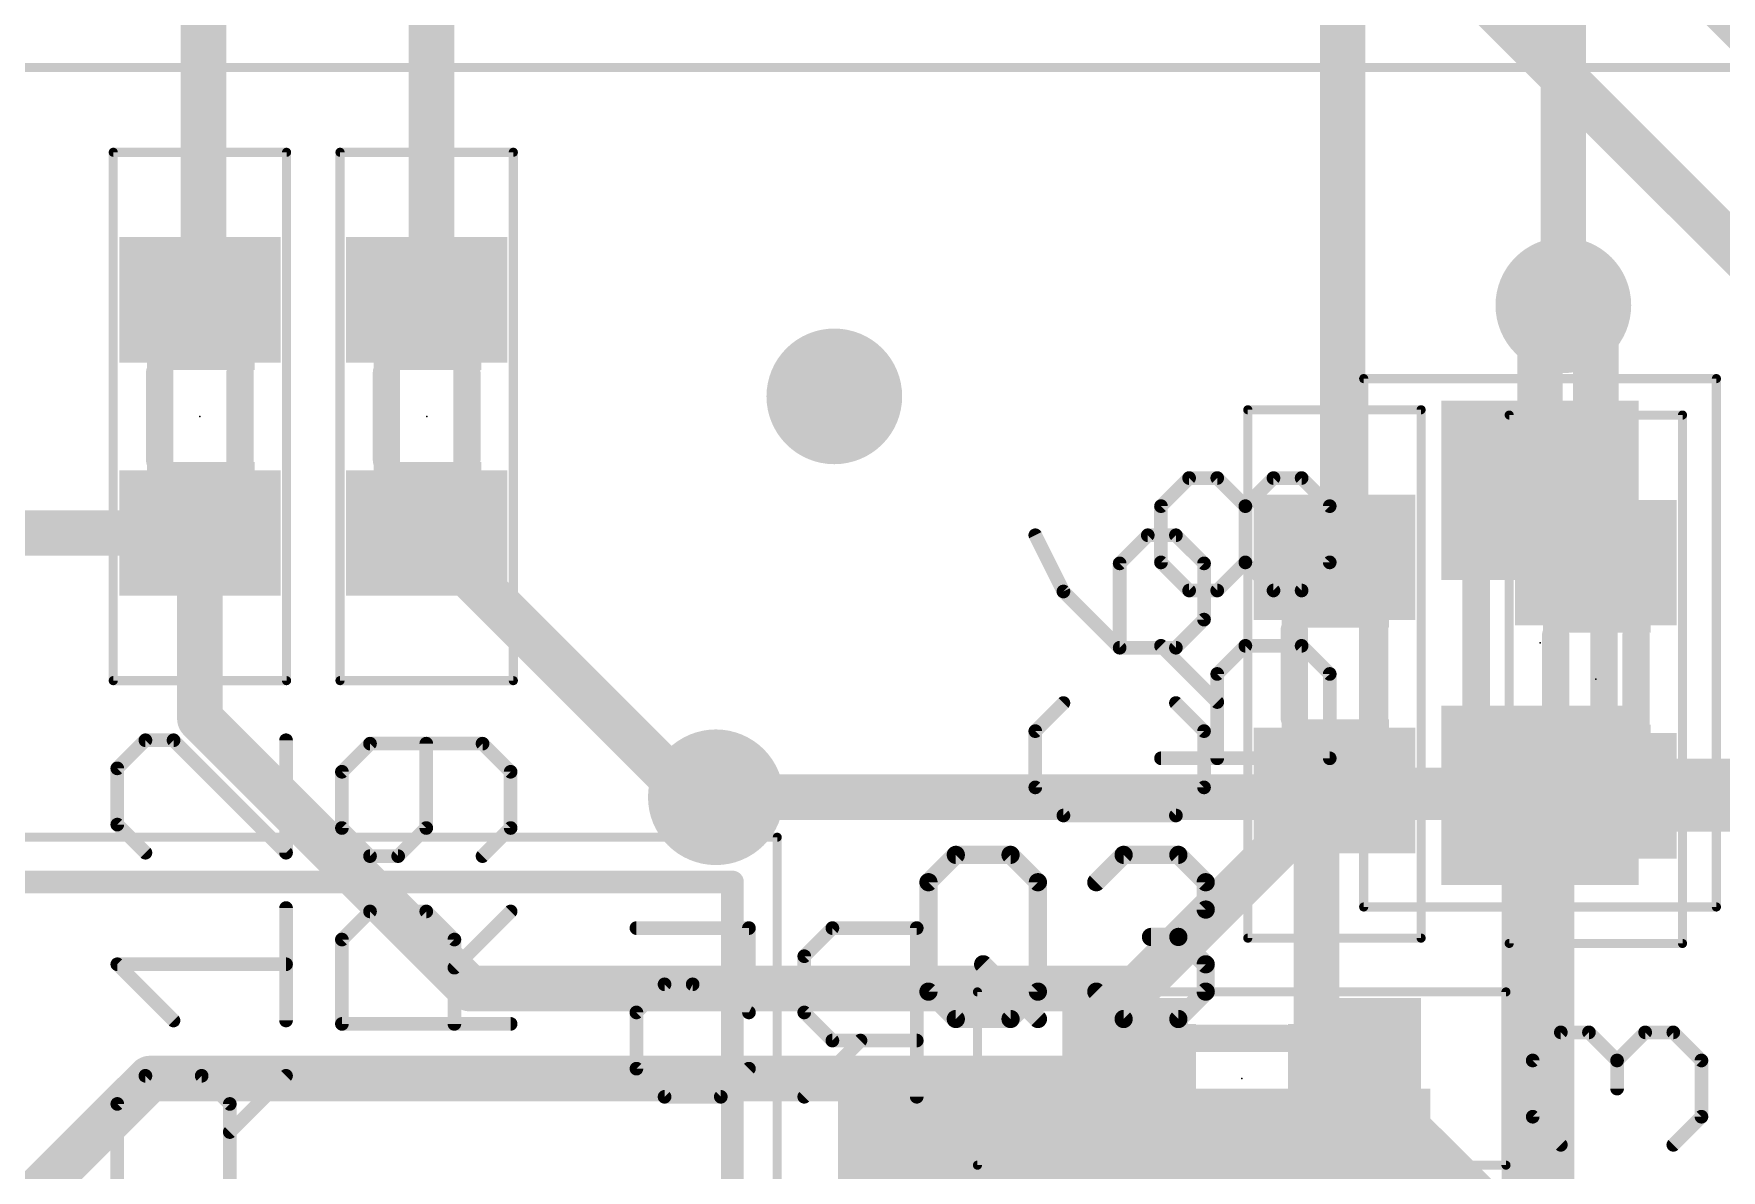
# Model space of a CAD drawing. Extents: x -0.1 to 70.5, y -0.1 to 57.
# Drawn here: x 42.53 to 51.93, y 11.94 to 18.28 of the extents above; entities that cross this region are included whole.
import ezdxf

# ---------------------------------------------------------------- set-up
doc = ezdxf.new("R2010")
doc.units = 0
for name, color, linetype in [('1', 14, 'CONTINUOUS'), ('16', 174, 'CONTINUOUS'), ('18', 94, 'CONTINUOUS'), ('21', 250, 'CONTINUOUS'), ('23', 178, 'CONTINUOUS'), ('24', 178, 'CONTINUOUS'), ('25', 250, 'CONTINUOUS'), ('26', 250, 'CONTINUOUS'), ('39', 14, 'CONTINUOUS'), ('40', 174, 'CONTINUOUS'), ('51', 250, 'CONTINUOUS'), ('52', 250, 'CONTINUOUS')]:
    doc.layers.add(name, color=color, linetype=linetype)

# ---------------------------------------------------------------- blocks, each defined once
blk = doc.blocks.new('RECT')
blk.add_solid([(-0.5, -0.5), (0.5, -0.5), (-0.5, 0.5), (0.5, 0.5)])
blk = doc.blocks.new('ROUNDV')
at = {"const_width": 0.5}
blk.add_lwpolyline([(0, -0.25, 1), (0, 0.25, 1), (0, -0.25)], format="xyb", dxfattribs=at)

msp = doc.modelspace()

# ---------------------------------------------------------------- linework, layer by layer
at = {"layer": '1', "const_width": 0.254}
for points in [[(43.474, 19.08), (43.474, 16.8145)], [(44.744, 19.08), (44.744, 16.8204)], [(49.824, 19.08), (49.824, 15.4043)], [(51.054, 16.764), (51.054, 19.04)], [(43.474, 16.8145), (43.4535, 16.794)], [(44.744, 16.8204), (44.7176, 16.794)], [(51.054, 16.764), (51.2352, 16.5828)], [(51.2352, 16.5828), (51.2352, 15.3288)], [(37.338, 15.494), (43.4535, 15.494)], [(43.4535, 15.494), (43.4535, 14.4585)], [(44.7176, 15.494), (46.1908, 14.0208)], [(49.824, 15.4043), (49.7781, 15.3584)], [(43.4535, 14.4585), (44.958, 12.954)], [(46.1908, 14.0208), (46.3296, 14.0208)], [(49.678, 13.9583), (49.7781, 14.0584)], [(49.7781, 14.0584), (51.2056, 14.0584)], [(51.2056, 14.0584), (51.2352, 14.0288)], [(51.2352, 14.0288), (52.6608, 14.0288)], [(48.6737, 12.954), (49.678, 13.9583)], [(49.678, 11.761), (49.678, 13.9583)], [(44.958, 12.954), (48.6737, 12.954)]]:
    msp.add_lwpolyline(points, dxfattribs=at)
at = {"layer": '1', "const_width": 0.127}
for points in [[(43.5189, 16.7696, 1), (43.4291, 16.8594)], [(44.7889, 16.7755, 1), (44.6991, 16.8653)], [(43.4086, 16.8389, 1), (43.4984, 16.7491)], [(43.4105, 16.8145, 1), (43.5375, 16.8145)], [(44.6727, 16.8389, 1), (44.7625, 16.7491)], [(44.6805, 16.8204, 1), (44.8075, 16.8204)], [(51.0989, 16.8089, 1), (51.0091, 16.7191)], [(50.9905, 16.764, 1), (51.1175, 16.764)], [(51.2987, 16.5828, 1), (51.1717, 16.5828)], [(51.1903, 16.5379, 1), (51.2801, 16.6277)], [(43.517, 15.494, 1), (43.39, 15.494)], [(43.4535, 15.4305, 1), (43.4535, 15.5575)], [(44.7625, 15.5389, 1), (44.6727, 15.4491)], [(49.8689, 15.3594, 1), (49.7791, 15.4492)], [(49.7332, 15.4033, 1), (49.823, 15.3135)], [(49.7605, 15.4043, 1), (49.8875, 15.4043)], [(51.1717, 15.3288, 1), (51.2987, 15.3288)], [(43.4984, 14.5034, 1), (43.4086, 14.4136)], [(43.39, 14.4585, 1), (43.517, 14.4585)], [(46.1908, 14.0843, 1), (46.1908, 13.9573)], [(46.1459, 13.9759, 1), (46.2357, 14.0657)], [(46.3296, 13.9573, 1), (46.3296, 14.0843)], [(49.7781, 14.1219, 1), (49.7781, 13.9949)], [(49.823, 14.0135, 1), (49.7332, 14.1033)], [(51.2505, 14.1033, 1), (51.1607, 14.0135)], [(51.2352, 14.0923, 1), (51.2352, 13.9653)], [(51.1903, 13.9839, 1), (51.2801, 14.0737)], [(51.2056, 13.9949, 1), (51.2056, 14.1219)], [(49.7415, 13.9583, 1), (49.6145, 13.9583)], [(49.6331, 14.0032, 1), (49.7229, 13.9134)], [(49.7229, 13.9134, 1), (49.6331, 14.0032)], [(44.958, 13.0175, 1), (44.958, 12.8905)], [(48.6737, 12.8905, 1), (48.6737, 13.0175)], [(44.9131, 12.9091, 1), (45.0029, 12.9989)], [(48.6288, 12.9989, 1), (48.7186, 12.9091)]]:
    msp.add_lwpolyline(points, format="xyb", dxfattribs=at)
at = {"layer": '16'}
for points, const_width in [([(45.062, 25.296), (53.34, 17.018)], 0.254), ([(44.292, 24.796), (52.324, 16.764)], 0.254), ([(50.924, 16.634), (51.054, 16.764)], 0.254), ([(50.924, 15.732), (50.924, 16.634)], 0.254), ([(50.9128, 14.0208), (50.9128, 11.4506)], 0.4064), ([(50.924, 14.032), (53.8354, 14.032)], 0.4064), ([(46.3296, 14.0208), (50.9128, 14.0208)], 0.254), ([(50.9128, 14.0208), (50.924, 14.032)], 0.254), ([(43.1754, 12.4524), (41.6704, 10.9474)], 0.254), ([(48.611, 12.4524), (43.1754, 12.4524)], 0.254), ([(49.911, 12.4524), (50.9128, 11.4506)], 0.254)]:
    msp.add_lwpolyline(points, dxfattribs=dict(at, const_width=const_width))
for points, const_width in [([(51.0989, 16.7191, 1), (51.0091, 16.8089)], 0.127), ([(50.9875, 16.634, 1), (50.8605, 16.634)], 0.127), ([(50.8791, 16.6789, 1), (50.9689, 16.5891)], 0.127), ([(50.8605, 15.732, 1), (50.9875, 15.732)], 0.127), ([(51.0144, 14.0208, 1), (50.8112, 14.0208)], 0.2032), ([(50.924, 14.1336, 1), (50.924, 13.9304)], 0.2032), ([(46.3296, 14.0843, 1), (46.3296, 13.9573)], 0.127), ([(50.8679, 14.0657, 1), (50.9577, 13.9759)], 0.127), ([(50.9689, 13.9871, 1), (50.8791, 14.0769)], 0.127), ([(50.9128, 13.9573, 1), (50.9128, 14.0843)], 0.127), ([(43.1754, 12.5159, 1), (43.1754, 12.3889)], 0.127), ([(43.2203, 12.4075, 1), (43.1305, 12.4973)], 0.127), ([(48.611, 12.3889, 1), (48.611, 12.5159)], 0.127), ([(49.9559, 12.4973, 1), (49.8661, 12.4075)], 0.127)]:
    msp.add_lwpolyline(points, format="xyb", dxfattribs=dict(at, const_width=const_width))
at = {"layer": '21', "const_width": 0.127}
for points in [[(17.422, 13.548), (46.422, 13.548)], [(46.422, 13.548), (46.422, 0.848)], [(48.916, 12.3325), (48.027, 12.3325)], [(48.027, 12.3325), (48.027, 11.5705)]]:
    msp.add_lwpolyline(points, dxfattribs=at)
at = {"layer": '21', "const_width": 0.0635}
for points in [[(46.4538, 13.548, 1), (46.3903, 13.548)], [(46.422, 13.5162, 1), (46.422, 13.5798)], [(48.0588, 12.3325, 1), (47.9952, 12.3325)], [(48.027, 12.3643, 1), (48.027, 12.3008)], [(48.916, 12.3008, 1), (48.916, 12.3643)]]:
    msp.add_lwpolyline(points, format="xyb", dxfattribs=at)
at = {"layer": '23'}
for p in [(43.4535, 16.144), (44.7176, 16.144), (49.7781, 14.7084), (51.2352, 14.6788)]:
    msp.add_point(p, dxfattribs=at)
at = {"layer": '24'}
for p in [(50.924, 14.882), (49.261, 12.4524)]:
    msp.add_point(p, dxfattribs=at)
at = {"layer": '25'}
for points, const_width in [([(48.1274, 15.4902, 1), (48.0933, 15.4731)], 0.0381), ([(48.7374, 15.5007, 1), (48.7374, 15.4626)], 0.0381), ([(48.7509, 15.4682, 1), (48.724, 15.4951)], 0.0381), ([(48.9077, 15.4951, 1), (48.8807, 15.4682)], 0.0381), ([(48.8942, 15.4626, 1), (48.8942, 15.5007)], 0.0381), ([(48.5997, 15.3249, 1), (48.5616, 15.3249)], 0.0381), ([(48.5672, 15.3384, 1), (48.5941, 15.3114)], 0.0381), ([(49.07, 15.3249, 1), (49.0319, 15.3249)], 0.0381), ([(49.0375, 15.3114, 1), (49.0644, 15.3384)], 0.0381), ([(48.2806, 15.1816, 1), (48.2537, 15.1546)], 0.0381), ([(48.2501, 15.1596, 1), (48.2842, 15.1766)], 0.0381), ([(49.0319, 15.0113, 1), (49.07, 15.0113)], 0.0381), ([(49.0644, 14.9979, 1), (49.0375, 15.0248)], 0.0381), ([(48.5616, 14.8546, 1), (48.5997, 14.8546)], 0.0381), ([(48.5807, 14.8736, 1), (48.5807, 14.8355)], 0.0381), ([(48.5672, 14.8411, 1), (48.5941, 14.8681)], 0.0381), ([(48.8807, 14.8681, 1), (48.9077, 14.8411)], 0.0381), ([(48.8942, 14.8355, 1), (48.8942, 14.8736)], 0.0381), ([(48.2806, 14.5327, 1), (48.2537, 14.5596)], 0.0381), ([(48.9077, 14.5596, 1), (48.8807, 14.5327)], 0.0381), ([(48.1294, 14.3894, 1), (48.0913, 14.3894)], 0.0381), ([(48.0969, 14.4028, 1), (48.1238, 14.3759)], 0.0381), ([(49.07, 14.3894, 1), (49.0319, 14.3894)], 0.0381), ([(49.0375, 14.3759, 1), (49.0644, 14.4028)], 0.0381), ([(43.1498, 14.3577, 1), (43.1498, 14.3196)], 0.0381), ([(43.1633, 14.3252, 1), (43.1363, 14.3521)], 0.0381), ([(43.32, 14.3521, 1), (43.2931, 14.3252)], 0.0381), ([(43.3066, 14.3196, 1), (43.3066, 14.3577)], 0.0381), ([(43.9527, 14.3387, 1), (43.9146, 14.3387)], 0.0381), ([(44.4019, 14.3387, 1), (44.4019, 14.3006)], 0.0381), ([(44.4153, 14.3062, 1), (44.3884, 14.3331)], 0.0381), ([(44.7345, 14.3197, 1), (44.6964, 14.3197)], 0.0381), ([(45.0424, 14.3331, 1), (45.0155, 14.3062)], 0.0381), ([(45.0289, 14.3006, 1), (45.0289, 14.3387)], 0.0381), ([(43.0121, 14.1819, 1), (42.974, 14.1819)], 0.0381), ([(42.9796, 14.1954, 1), (43.0065, 14.1684)], 0.0381), ([(44.2641, 14.1629, 1), (44.226, 14.1629)], 0.0381), ([(44.2316, 14.1764, 1), (44.2586, 14.1494)], 0.0381), ([(45.2048, 14.1629, 1), (45.1667, 14.1629)], 0.0381), ([(45.1722, 14.1494, 1), (45.1992, 14.1764)], 0.0381), ([(48.1238, 14.0893, 1), (48.0969, 14.0624)], 0.0381), ([(49.0644, 14.0624, 1), (49.0375, 14.0893)], 0.0381), ([(48.0913, 14.0758, 1), (48.1294, 14.0758)], 0.0381), ([(49.0319, 14.0758, 1), (49.07, 14.0758)], 0.0381), ([(48.2671, 13.9381, 1), (48.2671, 13.9)], 0.0381), ([(48.2537, 13.9056, 1), (48.2806, 13.9325)], 0.0381), ([(48.8807, 13.9325, 1), (48.9077, 13.9056)], 0.0381), ([(48.8942, 13.9, 1), (48.8942, 13.9381)], 0.0381), ([(42.974, 13.8683, 1), (43.0121, 13.8683)], 0.0381), ([(43.0065, 13.8818, 1), (42.9796, 13.8549)], 0.0381), ([(44.226, 13.8493, 1), (44.2641, 13.8493)], 0.0381), ([(44.2586, 13.8628, 1), (44.2316, 13.8359)], 0.0381), ([(44.6964, 13.8493, 1), (44.7345, 13.8493)], 0.0381), ([(44.7289, 13.8359, 1), (44.7019, 13.8628)], 0.0381), ([(45.1667, 13.8493, 1), (45.2048, 13.8493)], 0.0381), ([(45.1992, 13.8359, 1), (45.1722, 13.8628)], 0.0381), ([(43.1363, 13.6981, 1), (43.1633, 13.7251)], 0.0381), ([(43.9202, 13.6981, 1), (43.9471, 13.7251)], 0.0381), ([(47.6673, 13.725, 1), (47.6673, 13.6742)], 0.0508), ([(47.6853, 13.6816, 1), (47.6494, 13.7175)], 0.0508), ([(47.9904, 13.7175, 1), (47.9544, 13.6816)], 0.0508), ([(47.9724, 13.6742, 1), (47.9724, 13.725)], 0.0508), ([(48.6028, 13.725, 1), (48.6028, 13.6742)], 0.0508), ([(48.6208, 13.6816, 1), (48.5849, 13.7175)], 0.0508), ([(48.9259, 13.7175, 1), (48.8899, 13.6816)], 0.0508), ([(48.9079, 13.6742, 1), (48.9079, 13.725)], 0.0508), ([(43.9146, 13.7116, 1), (43.9527, 13.7116)], 0.0381), ([(44.4019, 13.7116, 1), (44.4019, 13.6735)], 0.0381), ([(44.3884, 13.6791, 1), (44.4153, 13.7061)], 0.0381), ([(44.5452, 13.7061, 1), (44.5721, 13.6791)], 0.0381), ([(44.5586, 13.6735, 1), (44.5586, 13.7116)], 0.0381), ([(45.0155, 13.7061, 1), (45.0424, 13.6791)], 0.0381), ([(47.5402, 13.5471, 1), (47.4894, 13.5471)], 0.0508), ([(47.4968, 13.565, 1), (47.5328, 13.5291)], 0.0508), ([(48.1503, 13.5471, 1), (48.0995, 13.5471)], 0.0508), ([(48.107, 13.5291, 1), (48.1429, 13.565)], 0.0508), ([(48.4324, 13.565, 1), (48.4683, 13.5291)], 0.0508), ([(49.0858, 13.5471, 1), (49.035, 13.5471)], 0.0508), ([(49.0425, 13.5291, 1), (49.0784, 13.565)], 0.0508), ([(43.9527, 13.4031, 1), (43.9146, 13.4031)], 0.0381), ([(44.4019, 13.4032, 1), (44.4019, 13.3651)], 0.0381), ([(44.4153, 13.3707, 1), (44.3884, 13.3976)], 0.0381), ([(44.7289, 13.3976, 1), (44.7019, 13.3707)], 0.0381), ([(44.7154, 13.3651, 1), (44.7154, 13.4032)], 0.0381), ([(45.1992, 13.3707, 1), (45.1722, 13.3976)], 0.0381), ([(49.035, 13.3945, 1), (49.0858, 13.3945)], 0.0508), ([(49.0784, 13.3766, 1), (49.0425, 13.4125)], 0.0508), ([(44.2641, 13.2274, 1), (44.226, 13.2274)], 0.0381), ([(44.8912, 13.2274, 1), (44.8531, 13.2274)], 0.0381), ([(48.7554, 13.2674, 1), (48.7554, 13.2166)], 0.0508), ([(48.9259, 13.26, 1), (48.8899, 13.224)], 0.0508), ([(48.8899, 13.26, 1), (48.9259, 13.224)], 0.0508), ([(48.9079, 13.2166, 1), (48.9079, 13.2674)], 0.0508), ([(44.2316, 13.2408, 1), (44.2586, 13.2139)], 0.0381), ([(44.8587, 13.2139, 1), (44.8856, 13.2408)], 0.0381), ([(43.0065, 13.1031, 1), (42.9796, 13.0761)], 0.0381), ([(42.993, 13.1086, 1), (42.993, 13.0705)], 0.0381), ([(43.9336, 13.0705, 1), (43.9336, 13.1086)], 0.0381), ([(44.8587, 13.0841, 1), (44.8856, 13.0571)], 0.0381), ([(47.8378, 13.1074, 1), (47.8019, 13.0715)], 0.0508), ([(49.0858, 13.0895, 1), (49.035, 13.0895)], 0.0508), ([(49.0425, 13.0715, 1), (49.0784, 13.1074)], 0.0508), ([(47.5328, 12.9549, 1), (47.4968, 12.919)], 0.0508), ([(48.1429, 12.919, 1), (48.107, 12.9549)], 0.0508), ([(48.4683, 12.9549, 1), (48.4324, 12.919)], 0.0508), ([(49.0784, 12.919, 1), (49.0425, 12.9549)], 0.0508), ([(47.4894, 12.9369, 1), (47.5402, 12.9369)], 0.0508), ([(48.0995, 12.9369, 1), (48.1503, 12.9369)], 0.0508), ([(49.035, 12.9369, 1), (49.0858, 12.9369)], 0.0508), ([(43.2931, 12.7626, 1), (43.32, 12.7895)], 0.0381), ([(43.9146, 12.7761, 1), (43.9527, 12.7761)], 0.0381), ([(44.2451, 12.7761, 1), (44.2451, 12.738)], 0.0381), ([(45.1857, 12.738, 1), (45.1857, 12.7761)], 0.0381), ([(47.6673, 12.8098, 1), (47.6673, 12.759)], 0.0508), ([(47.6494, 12.7664, 1), (47.6853, 12.8024)], 0.0508), ([(47.9544, 12.8024, 1), (47.9904, 12.7664)], 0.0508), ([(47.9724, 12.759, 1), (47.9724, 12.8098)], 0.0508), ([(48.107, 12.7664, 1), (48.1429, 12.8024)], 0.0508), ([(48.6028, 12.8098, 1), (48.6028, 12.759)], 0.0508), ([(48.5849, 12.7664, 1), (48.6208, 12.8024)], 0.0508), ([(48.8899, 12.8024, 1), (48.9259, 12.7664)], 0.0508), ([(48.9079, 12.759, 1), (48.9079, 12.8098)], 0.0508), ([(44.226, 12.7571, 1), (44.2641, 12.7571)], 0.0381), ([(44.8531, 12.7571, 1), (44.8912, 12.7571)], 0.0381), ([(51.0399, 12.7289, 1), (51.0399, 12.6908)], 0.0381), ([(51.0533, 12.6964, 1), (51.0264, 12.7233)], 0.0381), ([(51.2101, 12.7233, 1), (51.1832, 12.6964)], 0.0381), ([(51.1966, 12.6908, 1), (51.1966, 12.7289)], 0.0381), ([(51.5102, 12.7289, 1), (51.5102, 12.6908)], 0.0381), ([(51.5236, 12.6964, 1), (51.4967, 12.7233)], 0.0381), ([(51.6804, 12.7233, 1), (51.6535, 12.6964)], 0.0381), ([(51.6669, 12.6908, 1), (51.6669, 12.7289)], 0.0381), ([(50.9021, 12.5531, 1), (50.864, 12.5531)], 0.0381), ([(50.8696, 12.5666, 1), (50.8966, 12.5396)], 0.0381), ([(51.3399, 12.5666, 1), (51.3669, 12.5396)], 0.0381), ([(51.3725, 12.5531, 1), (51.3344, 12.5531)], 0.0381), ([(51.3399, 12.5396, 1), (51.3669, 12.5666)], 0.0381), ([(51.8428, 12.5531, 1), (51.8047, 12.5531)], 0.0381), ([(51.8102, 12.5396, 1), (51.8372, 12.5666)], 0.0381), ([(43.1498, 12.4867, 1), (43.1498, 12.4486)], 0.0381), ([(43.1633, 12.4541, 1), (43.1363, 12.4811)], 0.0381), ([(43.4768, 12.4811, 1), (43.4499, 12.4541)], 0.0381), ([(43.4633, 12.4486, 1), (43.4633, 12.4867)], 0.0381), ([(43.9471, 12.4541, 1), (43.9202, 12.4811)], 0.0381), ([(43.0121, 12.3108, 1), (42.974, 12.3108)], 0.0381), ([(42.9796, 12.3243, 1), (43.0065, 12.2974)], 0.0381), ([(43.6391, 12.3108, 1), (43.601, 12.3108)], 0.0381), ([(43.6066, 12.2974, 1), (43.6336, 12.3243)], 0.0381), ([(51.3344, 12.3963, 1), (51.3725, 12.3963)], 0.0381), ([(50.864, 12.2395, 1), (50.9021, 12.2395)], 0.0381), ([(50.8966, 12.253, 1), (50.8696, 12.2261)], 0.0381), ([(51.8047, 12.2395, 1), (51.8428, 12.2395)], 0.0381), ([(51.8372, 12.2261, 1), (51.8102, 12.253)], 0.0381), ([(43.6066, 12.1675, 1), (43.6336, 12.1406)], 0.0381), ([(51.0264, 12.0693, 1), (51.0533, 12.0963)], 0.0381), ([(51.6535, 12.0963, 1), (51.6804, 12.0693)], 0.0381)]:
    msp.add_lwpolyline(points, format="xyb", dxfattribs=dict(at, const_width=const_width))
for points, const_width in [([(48.1104, 15.4817), (48.2671, 15.1681)], 0.0762), ([(48.7374, 15.4817), (48.5807, 15.3249)], 0.0762), ([(48.8942, 15.4817), (48.7374, 15.4817)], 0.0762), ([(49.051, 15.3249), (48.8942, 15.4817)], 0.0762), ([(48.5807, 15.3249), (48.5807, 14.8546)], 0.0762), ([(49.051, 15.0113), (49.051, 15.3249)], 0.0762), ([(48.2671, 15.1681), (48.5807, 14.8546)], 0.0762), ([(48.8942, 14.8546), (49.051, 15.0113)], 0.0762), ([(48.5807, 14.8546), (48.8942, 14.8546)], 0.0762), ([(48.2671, 14.5461), (48.1104, 14.3894)], 0.0762), ([(49.051, 14.3894), (48.8942, 14.5461)], 0.0762), ([(48.1104, 14.3894), (48.1104, 14.0758)], 0.0762), ([(49.051, 14.0758), (49.051, 14.3894)], 0.0762), ([(43.1498, 14.3387), (42.993, 14.1819)], 0.0762), ([(43.3066, 14.3387), (43.1498, 14.3387)], 0.0762), ([(43.9336, 13.7116), (43.3066, 14.3387)], 0.0762), ([(43.9336, 14.3387), (43.9336, 13.7116)], 0.0762), ([(44.4019, 14.3197), (44.2451, 14.1629)], 0.0762), ([(45.0289, 14.3197), (44.4019, 14.3197)], 0.0762), ([(44.7154, 13.8493), (44.7154, 14.3197)], 0.0762), ([(45.1857, 14.1629), (45.0289, 14.3197)], 0.0762), ([(42.993, 14.1819), (42.993, 13.8683)], 0.0762), ([(44.2451, 14.1629), (44.2451, 13.8493)], 0.0762), ([(45.1857, 13.8493), (45.1857, 14.1629)], 0.0762), ([(48.1104, 14.0758), (48.2671, 13.9191)], 0.0762), ([(48.8942, 13.9191), (49.051, 14.0758)], 0.0762), ([(48.2671, 13.9191), (48.8942, 13.9191)], 0.0762), ([(42.993, 13.8683), (43.1498, 13.7116)], 0.0762), ([(44.2451, 13.8493), (44.4019, 13.6926)], 0.0762), ([(44.5586, 13.6926), (44.7154, 13.8493)], 0.0762), ([(45.0289, 13.6926), (45.1857, 13.8493)], 0.0762), ([(47.5148, 13.5471), (47.6673, 13.6996)], 0.1016), ([(47.6673, 13.6996), (47.9724, 13.6996)], 0.1016), ([(47.9724, 13.6996), (48.1249, 13.5471)], 0.1016), ([(48.4503, 13.5471), (48.6028, 13.6996)], 0.1016), ([(48.6028, 13.6996), (48.9079, 13.6996)], 0.1016), ([(48.9079, 13.6996), (49.0604, 13.5471)], 0.1016), ([(44.4019, 13.6926), (44.5586, 13.6926)], 0.0762), ([(47.5148, 12.9369), (47.5148, 13.5471)], 0.1016), ([(48.1249, 13.5471), (48.1249, 12.9369)], 0.1016), ([(49.0604, 13.5471), (49.0604, 13.3945)], 0.1016), ([(43.9336, 12.7761), (43.9336, 13.4031)], 0.0762), ([(44.2451, 13.2274), (44.4019, 13.3841)], 0.0762), ([(44.4019, 13.3841), (44.7154, 13.3841)], 0.0762), ([(44.7154, 13.3841), (44.8722, 13.2274)], 0.0762), ([(44.8722, 13.0706), (45.1857, 13.3841)], 0.0762), ([(49.0604, 13.3945), (48.9079, 13.242)], 0.1016), ([(44.2451, 12.7571), (44.2451, 13.2274)], 0.0762), ([(44.8722, 13.2274), (44.8722, 12.7571)], 0.0762), ([(48.9079, 13.242), (48.7554, 13.242)], 0.1016), ([(48.9079, 13.242), (49.0604, 13.0895)], 0.1016), ([(43.3066, 12.7761), (42.993, 13.0896)], 0.0762), ([(42.993, 13.0896), (43.9336, 13.0896)], 0.0762), ([(47.8199, 13.0895), (48.1249, 12.7844)], 0.1016), ([(49.0604, 13.0895), (49.0604, 12.9369)], 0.1016), ([(47.6673, 12.7844), (47.5148, 12.9369)], 0.1016), ([(48.1249, 12.9369), (47.9724, 12.7844)], 0.1016), ([(48.6028, 12.7844), (48.4503, 12.9369)], 0.1016), ([(49.0604, 12.9369), (48.9079, 12.7844)], 0.1016), ([(45.1857, 12.7571), (44.2451, 12.7571)], 0.0762), ([(47.9724, 12.7844), (47.6673, 12.7844)], 0.1016), ([(48.9079, 12.7844), (48.6028, 12.7844)], 0.1016), ([(50.8831, 12.5531), (51.0399, 12.7099)], 0.0762), ([(51.0399, 12.7099), (51.1966, 12.7099)], 0.0762), ([(51.1966, 12.7099), (51.3534, 12.5531)], 0.0762), ([(51.3534, 12.5531), (51.5102, 12.7099)], 0.0762), ([(51.5102, 12.7099), (51.6669, 12.7099)], 0.0762), ([(51.6669, 12.7099), (51.8237, 12.5531)], 0.0762), ([(50.8831, 12.2395), (50.8831, 12.5531)], 0.0762), ([(51.3534, 12.5531), (51.3534, 12.3963)], 0.0762), ([(51.8237, 12.5531), (51.8237, 12.2395)], 0.0762), ([(42.993, 12.3108), (43.1498, 12.4676)], 0.0762), ([(43.1498, 12.4676), (43.4633, 12.4676)], 0.0762), ([(43.4633, 12.4676), (43.6201, 12.3108)], 0.0762), ([(43.6201, 12.1541), (43.9336, 12.4676)], 0.0762), ([(42.993, 11.8405), (42.993, 12.3108)], 0.0762), ([(43.6201, 12.3108), (43.6201, 11.8405)], 0.0762), ([(51.0399, 12.0828), (50.8831, 12.2395)], 0.0762), ([(51.8237, 12.2395), (51.6669, 12.0828)], 0.0762)]:
    msp.add_lwpolyline(points, dxfattribs=dict(at, const_width=const_width))
at = {"layer": '26', "const_width": 0.0762}
for points in [[(48.9679, 15.8007), (48.8111, 15.6439)], [(49.1246, 15.8007), (48.9679, 15.8007)], [(49.2814, 15.6439), (49.1246, 15.8007)], [(49.4382, 15.8007), (49.2814, 15.6439)], [(49.5949, 15.8007), (49.4382, 15.8007)], [(49.7517, 15.6439), (49.5949, 15.8007)], [(48.8111, 15.6439), (48.8111, 15.3303)], [(49.2814, 15.3303), (49.2814, 15.6439)], [(49.7517, 15.3303), (49.7517, 15.6439)], [(48.8111, 15.3303), (48.9679, 15.1736)], [(49.1246, 15.1736), (49.2814, 15.3303)], [(49.2814, 15.3303), (49.4382, 15.1736)], [(49.5949, 15.1736), (49.7517, 15.3303)], [(48.9679, 15.1736), (49.1246, 15.1736)], [(49.4382, 15.1736), (49.5949, 15.1736)], [(49.1246, 14.5516), (48.8111, 14.8651)], [(49.2814, 14.8651), (49.1246, 14.7084)], [(49.5949, 14.8651), (49.2814, 14.8651)], [(49.7517, 14.7084), (49.5949, 14.8651)], [(49.1246, 14.7084), (49.1246, 14.2381)], [(49.7517, 14.2381), (49.7517, 14.7084)], [(48.8111, 14.2381), (49.7517, 14.2381)], [(45.8869, 13.2913), (46.514, 13.2913)], [(46.514, 13.2913), (46.514, 12.821)], [(46.9792, 13.2913), (46.8224, 13.1345)], [(47.4495, 13.2913), (46.9792, 13.2913)], [(47.4495, 12.3507), (47.4495, 13.2913)], [(46.8224, 13.1345), (46.8224, 12.821)], [(46.0437, 12.9778), (45.8869, 12.821)], [(46.2004, 12.9778), (46.0437, 12.9778)], [(46.514, 12.821), (46.2004, 12.9778)], [(45.8869, 12.821), (45.8869, 12.5075)], [(46.8224, 12.821), (46.9792, 12.6642)], [(47.136, 12.6642), (46.8224, 12.3507)], [(46.9792, 12.6642), (47.4495, 12.6642)], [(45.8869, 12.5075), (46.0437, 12.3507)], [(46.3572, 12.3507), (46.514, 12.5075)], [(46.0437, 12.3507), (46.3572, 12.3507)]]:
    msp.add_lwpolyline(points, dxfattribs=at)
at = {"layer": '26', "const_width": 0.0381}
for points in [[(48.9679, 15.8197, 1), (48.9679, 15.7816)], [(48.9813, 15.7872, 1), (48.9544, 15.8141)], [(49.1381, 15.8141, 1), (49.1112, 15.7872)], [(49.1246, 15.7816, 1), (49.1246, 15.8197)], [(49.4382, 15.8197, 1), (49.4382, 15.7816)], [(49.4516, 15.7872, 1), (49.4247, 15.8141)], [(49.6084, 15.8141, 1), (49.5815, 15.7872)], [(49.5949, 15.7816, 1), (49.5949, 15.8197)], [(48.8302, 15.6439, 1), (48.7921, 15.6439)], [(48.7976, 15.6574, 1), (48.8246, 15.6304)], [(49.3005, 15.6439, 1), (49.2624, 15.6439)], [(49.2679, 15.6574, 1), (49.2949, 15.6304)], [(49.2679, 15.6304, 1), (49.2949, 15.6574)], [(49.7708, 15.6439, 1), (49.7327, 15.6439)], [(49.7382, 15.6304, 1), (49.7652, 15.6574)], [(48.8246, 15.3438, 1), (48.7976, 15.3169)], [(48.7921, 15.3303, 1), (48.8302, 15.3303)], [(49.2949, 15.3438, 1), (49.2679, 15.3169)], [(49.2624, 15.3303, 1), (49.3005, 15.3303)], [(49.2949, 15.3169, 1), (49.2679, 15.3438)], [(49.7327, 15.3303, 1), (49.7708, 15.3303)], [(49.7652, 15.3169, 1), (49.7382, 15.3438)], [(48.9679, 15.1926, 1), (48.9679, 15.1545)], [(48.9544, 15.1601, 1), (48.9813, 15.1871)], [(49.1112, 15.1871, 1), (49.1381, 15.1601)], [(49.1246, 15.1545, 1), (49.1246, 15.1926)], [(49.4382, 15.1926, 1), (49.4382, 15.1545)], [(49.4247, 15.1601, 1), (49.4516, 15.1871)], [(49.5815, 15.1871, 1), (49.6084, 15.1601)], [(49.5949, 15.1545, 1), (49.5949, 15.1926)], [(48.8246, 14.8786, 1), (48.7976, 14.8517)], [(49.2814, 14.8842, 1), (49.2814, 14.8461)], [(49.2949, 14.8517, 1), (49.2679, 14.8786)], [(49.6084, 14.8786, 1), (49.5815, 14.8517)], [(49.5949, 14.8461, 1), (49.5949, 14.8842)], [(49.1437, 14.7084, 1), (49.1056, 14.7084)], [(49.1112, 14.7218, 1), (49.1381, 14.6949)], [(49.7708, 14.7084, 1), (49.7327, 14.7084)], [(49.7382, 14.6949, 1), (49.7652, 14.7218)], [(49.1112, 14.5381, 1), (49.1381, 14.5651)], [(48.8111, 14.2571, 1), (48.8111, 14.219)], [(49.1056, 14.2381, 1), (49.1437, 14.2381)], [(49.7327, 14.2381, 1), (49.7708, 14.2381)], [(49.7517, 14.219, 1), (49.7517, 14.2571)], [(45.8869, 13.3104, 1), (45.8869, 13.2723)], [(46.533, 13.2913, 1), (46.4949, 13.2913)], [(46.514, 13.2723, 1), (46.514, 13.3104)], [(46.9792, 13.3104, 1), (46.9792, 13.2723)], [(46.9927, 13.2778, 1), (46.9657, 13.3048)], [(47.4686, 13.2913, 1), (47.4305, 13.2913)], [(47.4495, 13.2723, 1), (47.4495, 13.3104)], [(46.8415, 13.1345, 1), (46.8034, 13.1345)], [(46.809, 13.148, 1), (46.8359, 13.1211)], [(46.0437, 12.9968, 1), (46.0437, 12.9587)], [(46.0572, 12.9643, 1), (46.0302, 12.9912)], [(46.209, 12.9948, 1), (46.1919, 12.9607)], [(46.2004, 12.9587, 1), (46.2004, 12.9968)], [(45.906, 12.821, 1), (45.8679, 12.821)], [(45.8734, 12.8345, 1), (45.9004, 12.8075)], [(46.4949, 12.821, 1), (46.533, 12.821)], [(46.5055, 12.804, 1), (46.5225, 12.838)], [(46.8359, 12.8345, 1), (46.809, 12.8075)], [(46.8034, 12.821, 1), (46.8415, 12.821)], [(46.9792, 12.6833, 1), (46.9792, 12.6452)], [(47.1494, 12.6508, 1), (47.1225, 12.6777)], [(47.4495, 12.6452, 1), (47.4495, 12.6833)], [(46.9657, 12.6508, 1), (46.9927, 12.6777)], [(45.9004, 12.5209, 1), (45.8734, 12.494)], [(45.8679, 12.5075, 1), (45.906, 12.5075)], [(46.5275, 12.494, 1), (46.5005, 12.5209)], [(46.0437, 12.3697, 1), (46.0437, 12.3316)], [(46.0302, 12.3372, 1), (46.0572, 12.3642)], [(46.3437, 12.3642, 1), (46.3707, 12.3372)], [(46.3572, 12.3316, 1), (46.3572, 12.3697)], [(46.809, 12.3642, 1), (46.8359, 12.3372)], [(47.4305, 12.3507, 1), (47.4686, 12.3507)]]:
    msp.add_lwpolyline(points, format="xyb", dxfattribs=at)
at = {"layer": '39'}
for points, const_width in [([(68.944, 18.09), (37.044, 18.09)], 0.05), ([(42.9705, 14.671), (42.9705, 17.617)], 0.0508), ([(42.9705, 17.617), (43.9365, 17.617)], 0.0508), ([(43.9365, 17.617), (43.9365, 14.671)], 0.0508), ([(44.2346, 14.671), (44.2346, 17.617)], 0.0508), ([(44.2346, 17.617), (45.2006, 17.617)], 0.0508), ([(45.2006, 17.617), (45.2006, 14.671)], 0.0508), ([(49.2951, 13.2354), (49.2951, 16.1814)], 0.0508), ([(49.2951, 16.1814), (50.2611, 16.1814)], 0.0508), ([(50.2611, 16.1814), (50.2611, 13.2354)], 0.0508), ([(50.7522, 13.2058), (50.7522, 16.1518)], 0.0508), ([(50.7522, 16.1518), (51.7182, 16.1518)], 0.0508), ([(51.7182, 16.1518), (51.7182, 13.2058)], 0.0508), ([(43.9365, 14.671), (42.9705, 14.671)], 0.0508), ([(45.2006, 14.671), (44.2346, 14.671)], 0.0508), ([(17.172, 13.798), (46.672, 13.798)], 0.05), ([(46.672, 13.798), (46.672, 0.598)], 0.05), ([(50.2611, 13.2354), (49.2951, 13.2354)], 0.0508), ([(51.7182, 13.2058), (50.7522, 13.2058)], 0.0508)]:
    msp.add_lwpolyline(points, dxfattribs=dict(at, const_width=const_width))
for points, const_width in [([(42.9832, 17.617, 1), (42.9578, 17.617)], 0.0254), ([(42.9705, 17.6297, 1), (42.9705, 17.6043)], 0.0254), ([(43.9492, 17.617, 1), (43.9238, 17.617)], 0.0254), ([(43.9365, 17.6043, 1), (43.9365, 17.6297)], 0.0254), ([(44.2473, 17.617, 1), (44.2219, 17.617)], 0.0254), ([(44.2346, 17.6297, 1), (44.2346, 17.6043)], 0.0254), ([(45.2133, 17.617, 1), (45.1879, 17.617)], 0.0254), ([(45.2006, 17.6043, 1), (45.2006, 17.6297)], 0.0254), ([(49.3078, 16.1814, 1), (49.2824, 16.1814)], 0.0254), ([(49.2951, 16.1941, 1), (49.2951, 16.1687)], 0.0254), ([(50.2738, 16.1814, 1), (50.2484, 16.1814)], 0.0254), ([(50.2611, 16.1687, 1), (50.2611, 16.1941)], 0.0254), ([(50.7649, 16.1518, 1), (50.7395, 16.1518)], 0.0254), ([(50.7522, 16.1645, 1), (50.7522, 16.1391)], 0.0254), ([(51.7309, 16.1518, 1), (51.7055, 16.1518)], 0.0254), ([(51.7182, 16.1391, 1), (51.7182, 16.1645)], 0.0254), ([(42.9705, 14.6837, 1), (42.9705, 14.6583)], 0.0254), ([(42.9578, 14.671, 1), (42.9832, 14.671)], 0.0254), ([(43.9238, 14.671, 1), (43.9492, 14.671)], 0.0254), ([(43.9365, 14.6583, 1), (43.9365, 14.6837)], 0.0254), ([(44.2346, 14.6837, 1), (44.2346, 14.6583)], 0.0254), ([(44.2219, 14.671, 1), (44.2473, 14.671)], 0.0254), ([(45.1879, 14.671, 1), (45.2133, 14.671)], 0.0254), ([(45.2006, 14.6583, 1), (45.2006, 14.6837)], 0.0254), ([(46.6845, 13.798, 1), (46.6595, 13.798)], 0.025), ([(46.672, 13.7855, 1), (46.672, 13.8105)], 0.025), ([(49.2951, 13.2481, 1), (49.2951, 13.2227)], 0.0254), ([(49.2824, 13.2354, 1), (49.3078, 13.2354)], 0.0254), ([(50.2484, 13.2354, 1), (50.2738, 13.2354)], 0.0254), ([(50.2611, 13.2227, 1), (50.2611, 13.2481)], 0.0254), ([(50.7522, 13.2185, 1), (50.7522, 13.1931)], 0.0254), ([(50.7395, 13.2058, 1), (50.7649, 13.2058)], 0.0254), ([(51.7055, 13.2058, 1), (51.7309, 13.2058)], 0.0254), ([(51.7182, 13.1931, 1), (51.7182, 13.2185)], 0.0254)]:
    msp.add_lwpolyline(points, format="xyb", dxfattribs=dict(at, const_width=const_width))
at = {"layer": '40', "const_width": 0.0508}
for points in [[(49.941, 16.355), (49.941, 13.409)], [(51.907, 16.355), (49.941, 16.355)], [(51.907, 13.409), (51.907, 16.355)], [(49.941, 13.409), (51.907, 13.409)], [(50.734, 12.9354), (47.788, 12.9354)], [(47.788, 12.9354), (47.788, 11.9694)], [(50.734, 11.9694), (50.734, 12.9354)], [(47.788, 11.9694), (50.734, 11.9694)]]:
    msp.add_lwpolyline(points, dxfattribs=at)
at = {"layer": '40', "const_width": 0.0254}
for points in [[(49.9537, 16.355, 1), (49.9283, 16.355)], [(49.941, 16.3677, 1), (49.941, 16.3423)], [(51.9197, 16.355, 1), (51.8943, 16.355)], [(51.907, 16.3423, 1), (51.907, 16.3677)], [(49.941, 13.4217, 1), (49.941, 13.3963)], [(49.9283, 13.409, 1), (49.9537, 13.409)], [(51.8943, 13.409, 1), (51.9197, 13.409)], [(51.907, 13.3963, 1), (51.907, 13.4217)], [(47.788, 12.9481, 1), (47.788, 12.9227)], [(47.8007, 12.9354, 1), (47.7753, 12.9354)], [(50.7467, 12.9354, 1), (50.7213, 12.9354)], [(50.734, 12.9227, 1), (50.734, 12.9481)], [(47.788, 11.9821, 1), (47.788, 11.9567)], [(47.7753, 11.9694, 1), (47.8007, 11.9694)], [(50.7213, 11.9694, 1), (50.7467, 11.9694)], [(50.734, 11.9567, 1), (50.734, 11.9821)]]:
    msp.add_lwpolyline(points, format="xyb", dxfattribs=at)
at = {"layer": '51'}
for points, const_width in [([(43.2295, 15.899), (43.2295, 16.389)], 0.1524), ([(43.6775, 16.389), (43.6775, 15.899)], 0.1524), ([(44.4936, 15.899), (44.4936, 16.389)], 0.1524), ([(44.9416, 16.389), (44.9416, 15.899)], 0.1524), ([(49.5541, 14.4634), (49.5541, 14.9534)], 0.1524), ([(50.0021, 14.9534), (50.0021, 14.4634)], 0.1524), ([(51.0112, 14.4338), (51.0112, 14.9238)], 0.1524), ([(51.4592, 14.9238), (51.4592, 14.4338)], 0.1524), ([(17.422, 13.548), (46.422, 13.548)], 0.127), ([(46.422, 13.548), (46.422, 0.848)], 0.127)]:
    msp.add_lwpolyline(points, dxfattribs=dict(at, const_width=const_width))
for points, const_width in [([(43.2676, 16.389, 1), (43.1914, 16.389)], 0.0762), ([(43.7156, 16.389, 1), (43.6394, 16.389)], 0.0762), ([(44.5317, 16.389, 1), (44.4555, 16.389)], 0.0762), ([(44.9797, 16.389, 1), (44.9035, 16.389)], 0.0762), ([(43.1914, 15.899, 1), (43.2676, 15.899)], 0.0762), ([(43.6394, 15.899, 1), (43.7156, 15.899)], 0.0762), ([(44.4555, 15.899, 1), (44.5317, 15.899)], 0.0762), ([(44.9035, 15.899, 1), (44.9797, 15.899)], 0.0762), ([(49.5922, 14.9534, 1), (49.516, 14.9534)], 0.0762), ([(50.0402, 14.9534, 1), (49.964, 14.9534)], 0.0762), ([(51.0493, 14.9238, 1), (50.9731, 14.9238)], 0.0762), ([(51.4973, 14.9238, 1), (51.4211, 14.9238)], 0.0762), ([(49.516, 14.4634, 1), (49.5922, 14.4634)], 0.0762), ([(49.964, 14.4634, 1), (50.0402, 14.4634)], 0.0762), ([(50.9731, 14.4338, 1), (51.0493, 14.4338)], 0.0762), ([(51.4211, 14.4338, 1), (51.4973, 14.4338)], 0.0762), ([(46.4538, 13.548, 1), (46.3903, 13.548)], 0.0635), ([(46.422, 13.5162, 1), (46.422, 13.5798)], 0.0635)]:
    msp.add_lwpolyline(points, format="xyb", dxfattribs=dict(at, const_width=const_width))
at = {"layer": '52', "const_width": 0.1524}
for points in [[(50.568, 14.45), (50.568, 15.314)], [(51.28, 15.314), (51.28, 14.45)], [(49.506, 12.6764), (49.016, 12.6764)], [(49.016, 12.2284), (49.506, 12.2284)]]:
    msp.add_lwpolyline(points, dxfattribs=at)
at = {"layer": '52', "const_width": 0.0762}
for points in [[(50.6061, 15.314, 1), (50.5299, 15.314)], [(51.3181, 15.314, 1), (51.2419, 15.314)], [(50.5299, 14.45, 1), (50.6061, 14.45)], [(51.2419, 14.45, 1), (51.3181, 14.45)], [(49.016, 12.7145, 1), (49.016, 12.6383)], [(49.506, 12.6383, 1), (49.506, 12.7145)], [(49.016, 12.2665, 1), (49.016, 12.1903)], [(49.506, 12.1903, 1), (49.506, 12.2665)]]:
    msp.add_lwpolyline(points, format="xyb", dxfattribs=at)

# ---------------------------------------------------------------- block references
at = {"layer": '1', "rotation": 90}
for p, xscale, yscale in [((43.4535, 16.794), 0.7, 0.9), ((44.7176, 16.794), 0.7, 0.9), ((43.4535, 15.494), 0.7, 0.9), ((44.7176, 15.494), 0.7, 0.9), ((49.7781, 15.3584), 0.7, 0.9), ((51.2352, 15.3288), 0.7, 0.9), ((49.7781, 14.0584), 0.7, 0.9), ((51.2352, 14.0288), 0.7, 0.9), ((49.678, 11.761), 1.016, 1.143)]:
    msp.add_blockref('RECT', p, dxfattribs=dict(at, xscale=xscale, yscale=yscale))
at = {"layer": '16', "yscale": 1.1, "rotation": 270}
for p in [(50.924, 15.732), (50.924, 14.032)]:
    msp.add_blockref('RECT', p, dxfattribs=at)
at = {"layer": '16', "xscale": 0.7, "yscale": 0.9}
for p in [(48.611, 12.4524), (49.911, 12.4524)]:
    msp.add_blockref('RECT', p, dxfattribs=at)
at = {"layer": '18', "xscale": 0.7564, "yscale": 0.7564}
for p in [(51.054, 16.764), (51.054, 16.764), (46.99, 16.256), (46.99, 16.256), (46.3296, 14.0208), (46.3296, 14.0208)]:
    msp.add_blockref('ROUNDV', p, dxfattribs=at)
at = {"layer": '39', "xscale": 3.048, "yscale": 3.302, "rotation": 90}
msp.add_blockref('RECT', (48.662, 10.872), dxfattribs=at)
at = {"layer": '51', "rotation": 90}
for p, xscale, yscale in [((43.4583, 16.5528), 0.3, 0.5999), ((44.7225, 16.5528), 0.3, 0.5999), ((43.4583, 15.74), 0.3, 0.5999), ((44.7225, 15.74), 0.3, 0.5999), ((49.7829, 15.1172), 0.3, 0.5999), ((51.2401, 15.0876), 0.3, 0.5999), ((49.7829, 14.3044), 0.3, 0.5999), ((51.2401, 14.2748), 0.3, 0.5999), ((49.6653, 11.8118), 0.4572, 0.5842)]:
    msp.add_blockref('RECT', p, dxfattribs=dict(at, xscale=xscale, yscale=yscale))
at = {"layer": '52', "xscale": 0.4064, "yscale": 0.8636, "rotation": 270}
for p in [(50.924, 15.517), (50.924, 14.247)]:
    msp.add_blockref('RECT', p, dxfattribs=at)
at = {"layer": '52', "xscale": 0.3, "yscale": 0.5999}
for p in [(48.857, 12.4573), (49.6698, 12.4573)]:
    msp.add_blockref('RECT', p, dxfattribs=at)

doc.saveas('drawing.dxf')
